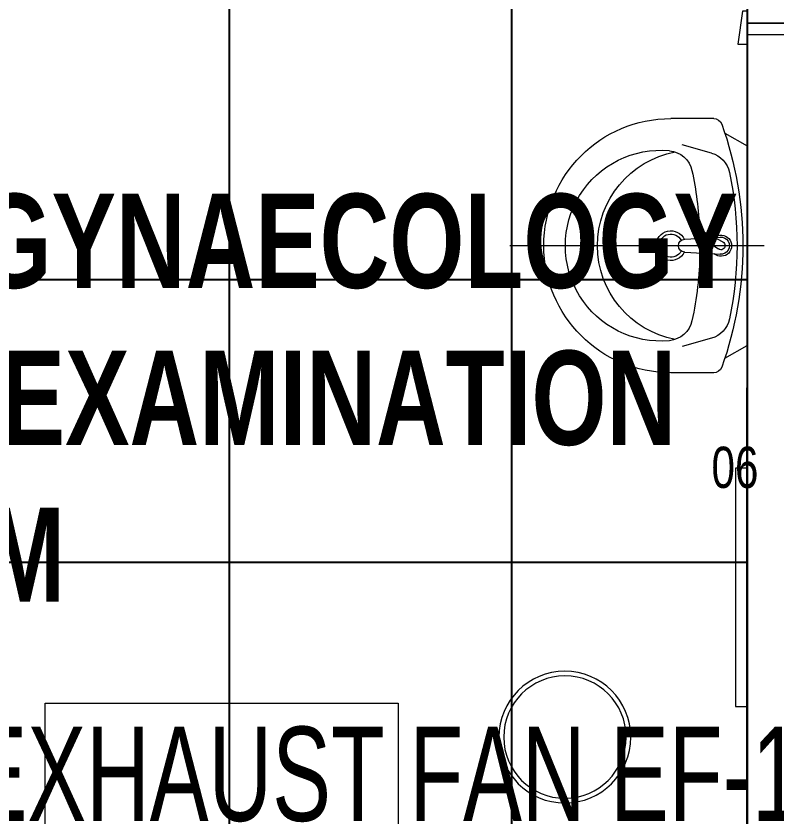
# Model space of a CAD drawing. Extents: x -178977 to 231842, y -29287 to 19916.
# Drawn here: x 22323 to 23939, y -11572 to -9870 of the extents above; entities that cross this region are included whole.
import ezdxf
from ezdxf import colors
from ezdxf.entities.mleader import LeaderData, LeaderLine
from ezdxf.math import Vec2, Vec3

# ---------------------------------------------------------------- set-up
doc = ezdxf.new("R2010")
doc.units = 0
doc.header["$LTSCALE"] = 0.25
doc.linetypes.add('DASHDOT', pattern=[25.4, 12.7, -6.35, 0, -6.35])
for name, color, linetype, lineweight in [('01-First Floor-FUR$0$72_EGR_BASE_TEXT', 252, 'Continuous', 5), ('01-First Floor-FUR$0$72_EGR_EQP_TAG', 142, 'Continuous', 5), ('01-First Floor-FUR$0$LOADING', 253, 'Continuous', 5), ('01-First Floor-FUR$0$SANIT', 250, 'Continuous', 5), ('01-First Floor-FUR$0$Walls', 251, 'Continuous', 5), ('01-First Floor-FUR$0$Wooden Joinery', 251, 'Continuous', 5), ('E-LITE-CIRC', 6, 'Continuous', 25), ('E-LITE-CLNG-CNDT', 6, 'DASHDOT', 35), ('E-POWR-TEXT', 6, 'Continuous', 25)]:
    doc.layers.add(name, color=color, linetype=linetype, lineweight=lineweight)
doc.layers.add('01-First Floor-FUR$0$FALSE CEILING', color=251, linetype='Continuous')
doc.layers.add('01-First Floor-FUR$0$X-WHITE glass', color=255, linetype='Continuous')
doc.styles.add('01-First Floor-FUR$0$X3G_ENTITY_257CFD', font='swisscl.ttf', dxfattribs={"height": 200})
doc.styles.add('01-First Floor-FUR$0$X3G_ENTITY_9EC9', font='swisscl.ttf', dxfattribs={"height": 0.2})
doc.styles.add('DC_Elc_Romans', font='elc_romans.shx', dxfattribs={"width": 0.7})
doc.styles.add('DC_SIMPLEX', font='SIMPLEX.shx', dxfattribs={"width": 0.7})

# ---------------------------------------------------------------- blocks, each defined once
blk = doc.blocks.new('01-First Floor-FUR$0$A$C72370EFE')
at = {"layer": '01-First Floor-FUR$0$Wooden Joinery'}
for p, q in [((-0.01, -0.03), (-0.01, -0.07)), ((0, -0.03), (-0.01, -0.03)), ((0.04, -0.03), (0.05, -0.03)), ((0.05, -0.03), (0.05, -0.07)), ((-0.01, -0.04), (-0.02, -0.04)), ((0.05, -0.04), (0.06, -0.04)), ((-0.01, -0.06), (-0.02, -0.06)), ((0.05, -0.06), (0.06, -0.06)), ((-0.05, -0.07), (-0.05, -0.16)), ((-0.03, -0.07), (-0.03, -0.16)), ((0, -0.07), (-0.01, -0.07)), ((0.04, -0.07), (0.05, -0.07)), ((0.07, -0.07), (0.07, -0.16)), ((0.09, -0.07), (0.09, -0.16)), ((-0.01, -0.17), (-0.02, -0.17)), ((-0.01, -0.17), (-0.01, -0.19)), ((0.05, -0.17), (0.06, -0.17)), ((0.05, -0.17), (0.05, -0.19)), ((-0.01, -0.19), (-0.02, -0.19)), ((0.05, -0.19), (0.06, -0.19))]:
    blk.add_line(p, q, dxfattribs=at)
for centre, radius, start, end in [((-0.02, -0.07), 0.03, 90, 180), ((0.06, -0.07), 0.03, 0, 90), ((-0.02, -0.07), 0.01, 90, 180), ((0.06, -0.07), 0.01, 0, 90), ((-0.02, -0.16), 0.03, 180, 270), ((-0.02, -0.16), 0.01, 180, 270), ((0.06, -0.16), 0.01, 270, 0), ((0.06, -0.16), 0.03, 270, 0)]:
    blk.add_arc(centre, radius, start, end, dxfattribs=at)
blk = doc.blocks.new('01-First Floor-FUR$0$A$C5DAD61B4')
at = {"layer": '01-First Floor-FUR$0$Wooden Joinery'}
for points in [[(80, 959.1), (80, 969.1), (10, 979.1), (10, 959.1)], [(940, 959.1), (940, 969.1), (1010, 979.1), (1010, 959.1)], [(70, 859.1), (70, 849.1), (0, 839.1), (0, 859.1)], [(120, 859.1), (120, 0), (80, 0), (80, 859.1)], [(950, 859.1), (950, 849.1), (1020, 839.1), (1020, 859.1)]]:
    blk.add_lwpolyline(points, close=True, dxfattribs=at)
for points in [[(45, 859.1), (45, 959.1), (20, 959.1), (20, 859.1), (45, 859.1)], [(45, 859.1), (80, 859.1), (80, 899.1), (90, 899.1), (90, 959.1), (45, 959.1), (45, 859.1)], [(975, 859.1), (940, 859.1), (940, 899.1), (930, 899.1), (930, 959.1), (975, 959.1), (975, 859.1)], [(975, 859.1), (975, 959.1), (1000, 959.1), (1000, 859.1), (975, 859.1)]]:
    blk.add_lwpolyline(points, dxfattribs=at)
blk.add_arc((80, 859.1), 860, 272.666, 0, dxfattribs=at)
at = {"layer": '01-First Floor-FUR$0$Wooden Joinery', "xscale": 999.9999999998854, "yscale": 999.9999999998854, "zscale": 999.9999999998854, "rotation": 180}
blk.add_blockref('01-First Floor-FUR$0$A$C72370EFE', (120, 0), dxfattribs=at)
blk = doc.blocks.new('01-First Floor-FUR$0$WM00001-P')
at = {"layer": '01-First Floor-FUR$0$LOADING'}
for radius in [0.14, 0.13]:
    blk.add_circle((0, 0), radius, dxfattribs=at)
blk = doc.blocks.new('01-First Floor-FUR$0$lav-manta 60')
at = {"layer": '01-First Floor-FUR$0$SANIT'}
for p, q in [((0, 0.04), (0, -0.56)), ((-0.2658, -0.0529), (-0.2358, 0)), ((-0.2358, 0), (0.2358, 0)), ((0.2658, -0.0529), (0.2358, 0)), ((-0.015, -0.1473), (-0.0199, -0.064)), ((0.0274, -0.121), (-0.0078, -0.0673)), ((0.0389, -0.1142), (0.0087, -0.0575)), ((0.0191, -0.077), (0.0199, -0.064)), ((-0.3, -0.0789), (-0.3, -0.18)), ((-0.2185, -0.0841), (-0.2383, -0.1537)), ((0.2185, -0.0841), (0.2383, -0.1537)), ((0.3, -0.0789), (0.3, -0.18)), ((0.015, -0.1473), (0.0174, -0.1057))]:
    blk.add_line(p, q, dxfattribs=at)
for centre, radius, start, end in [((0, -0.8557), 0.8457, 70.1771, 109.8229), ((0, -0.8696), 0.8457, 78.1914, 101.8086), ((0, -0.0617), 0.025, 320.7474, 220.368), ((-0.1608, -0.1006), 0.06, 101.8086, 164.0794), ((0, -0.0617), 0.02, 353.2671, 186.682), ((0, -0.0617), 0.00966, 25.4127, 215.9577), ((0.1608, -0.1006), 0.06, 15.9206, 78.1914), ((-0.28, -0.0789), 0.02, 109.8229, 180), ((0.28, -0.0789), 0.02, 0, 70.1771), ((0, -0.9572), 0.8457, 91.1572, 102.0883), ((0, -0.9572), 0.8457, 88.5486, 88.844), ((0, -0.9572), 0.8457, 77.9117, 87.4274), ((-0.1645, -0.189), 0.06, 102.0883, 174.8142), ((0.0332, -0.1176), 0.00666, 210.6852, 30.6852), ((0.1645, -0.189), 0.06, 5.1858, 77.9117), ((0, -0.18), 0.035, 115.3106, 64.6894), ((0, -0.1473), 0.015, 180, 0), ((0, -0.1282), 0.2252, 190.6097, 349.3903), ((0, -0.18), 0.0275, 117.1496, 62.8504), ((0, -0.18), 0.3, 180, 0), ((0, -0.2039), 0.2252, 174.8142, 5.1858)]:
    blk.add_arc(centre, radius, start, end, dxfattribs=at)
blk = doc.blocks.new('01-First Floor-FUR')
at = {"layer": '01-First Floor-FUR$0$FALSE CEILING', "linetype": 'Continuous'}
for p, q in [((22776, -12830), (22776, -8830)), ((23376, -12830), (23376, -8830)), ((20376, -10430), (23876, -10430)), ((20376, -11030), (23876, -11030))]:
    blk.add_line(p, q, dxfattribs=at)
at = {"layer": '01-First Floor-FUR$0$FALSE CEILING'}
blk.add_lwpolyline([(20376, -8830), (23876, -8830), (23876, -10710), (23876, -10710), (23876, -12830), (20376, -12830), (20376, -8830)], dxfattribs=at)
at = {"layer": '01-First Floor-FUR$0$LOADING'}
blk.add_lwpolyline([(23876, -10830.6), (23851, -10830.6), (23851, -11336.6), (23876, -11336.6), (23876, -10830.6)], dxfattribs=at)
at = {"layer": '01-First Floor-FUR$0$LOADING', "elevation": -0.1}
blk.add_lwpolyline([(23134.6, -12830), (22384.6, -12830), (22384.6, -11330), (23134.6, -11330)], close=True, dxfattribs=at)
at = {"layer": '01-First Floor-FUR$0$Walls'}
for p in [(23976, -9910), (23876, -10710)]:
    blk.add_line(p, (23876, -9910), dxfattribs=at)
at = {"layer": '01-First Floor-FUR$0$X-WHITE glass', "color": 253, "lineweight": 30, "ltscale": 6, "true_color": 0x9898cc}
blk.add_line((23876, -10660), (23876, -12830), dxfattribs=at)
at = {"layer": '01-First Floor-FUR$0$LOADING', "extrusion": (-2.25644e-18, -2.24019e-05, -1), "xscale": 1000, "yscale": 1000, "zscale": 1000, "rotation": 270}
blk.add_blockref('01-First Floor-FUR$0$WM00001-P', (-23488.8, -11401.9, 0.4), dxfattribs=at)
at = {"layer": '01-First Floor-FUR$0$SANIT', "xscale": -900.000000000201, "yscale": 900.000000000201, "zscale": 900.000000000201, "rotation": 270}
blk.add_blockref('01-First Floor-FUR$0$lav-manta 60', (23876, -10357.9), dxfattribs=at)
at = {"layer": '01-First Floor-FUR$0$Wooden Joinery', "rotation": 270}
blk.add_blockref('01-First Floor-FUR$0$A$C5DAD61B4', (23016.9, -8910), dxfattribs=at)
at = {"layer": '01-First Floor-FUR$0$72_EGR_BASE_TEXT', "insert": (22108.2, -10247.7, 0), "char_height": 200, "width": 3714.666, "attachment_point": 2, "style": '01-First Floor-FUR$0$X3G_ENTITY_9EC9'}
blk.add_mtext('{\\fSwis721 LtCn BT|b1|i0|c0|p34;OBSTETRICS AND GYNAECOLOGY CONSULTATION / EXAMINATION ROOM}', dxfattribs=at)
at = {"layer": '01-First Floor-FUR$0$72_EGR_EQP_TAG', "insert": (23850.1, -10785.1), "char_height": 87.47, "attachment_point": 2, "style": '01-First Floor-FUR$0$X3G_ENTITY_257CFD'}
blk.add_mtext('06', dxfattribs=at)
blk = doc.blocks.new('ARR0W')
at = {"color": 45}
blk.add_ellipse((0, 0), major_axis=(0.4, 0), ratio=0.4, dxfattribs=at)
at = {"color": 45, "ltscale": 0.5}
blk.add_solid([(-1.4, 0.167), (-0.4, 0), (-1.4, -0.167)], dxfattribs=at)

msp = doc.modelspace()

# ---------------------------------------------------------------- block references
at = {"layer": 'E-LITE-CLNG-CNDT'}
msp.add_blockref('01-First Floor-FUR', (0, 0), dxfattribs=at)

# ---------------------------------------------------------------- leaders
at = {"layer": 'E-LITE-CIRC'}
ml = msp.add_multileader_mtext('Standard', dxfattribs=at)
ml.set_content('{\\Fdc_el_romans|c0;\\W0.8;TO\\Fromans|c0; \\Fsimplex|c0;PP-F1/M12}', color=256, style='DC_SIMPLEX')
ml.set_leader_properties()
ml.set_arrow_properties(name='ARR0W')
ml.build(insert=Vec2(0, 0))
ml.multileader.update_dxf_attribs({"dogleg_length": 200, "arrow_head_size": 140, "scale": 100})
ctx = ml.context
ctx.base_point, ctx.scale, ctx.char_height, ctx.arrow_head_size, ctx.landing_gap_size, ctx.plane_origin, ctx.plane_x_axis, ctx.plane_y_axis = Vec3(22517.3, -11777.7), 100, 200, 140, 140, Vec3(32822.2, -953.5), Vec3(1, -0.000001, 0), Vec3(0.000001, 1, 0)
ctx.text_align_type = 2
notes = []
notes.append((ctx, [(1, (1, 1, 0), (24727, -11777.7), (-1, 0.000001, 0), 108.8, [(0, [(25352.6, -10347)], 0, [])])]))
ctx.mtext.insert, ctx.mtext.text_direction, ctx.mtext.rotation, ctx.mtext.alignment, ctx.mtext.flow_direction = Vec3(24478.2, -11644.3), Vec3(1, -0.000001, 0), 6.283185, 3, 5
at = {"layer": 'E-POWR-TEXT'}
ml = msp.add_multileader_mtext('Standard', dxfattribs=at)
ml.set_content('FOR EXHAUST FAN EF-1', color=256, style='DC_Elc_Romans')
ml.set_leader_properties(color=45)
ml.build(insert=Vec2(0, 0))
ml.multileader.update_dxf_attribs({"dogleg_length": 2, "arrow_head_size": 200, "scale": 100})
ctx = ml.context
ctx.base_point, ctx.scale, ctx.char_height, ctx.arrow_head_size, ctx.landing_gap_size, ctx.plane_origin = Vec3(21183.7, -11480, 0), 100, 200, 200, 200, Vec3(22751.3, -11299.2, 0)
ctx.text_align_type = 2
notes.append((ctx, [(1, (1, 1, 0), (24275.1, -11480, 0), (-1, 0), 84.7, [(0, [(24934.3, -10472, 0)], 0, [])])]))
ctx.mtext.insert, ctx.mtext.alignment, ctx.mtext.flow_direction = Vec3(23990.4, -11380, 0), 3, 5
for ctx, leaders in notes:
    for number, flags, end, landing, length, lines in leaders:
        leader = LeaderData()
        leader.index, (leader.has_last_leader_line, leader.has_dogleg_vector, leader.attachment_direction) = number, flags
        leader.last_leader_point, leader.dogleg_vector, leader.dogleg_length = Vec3(end), Vec3(landing), length
        for number, points, colour, breaks in lines:
            line = LeaderLine()
            line.index, line.vertices, line.color, line.breaks = number, Vec3.list(points), colors.encode_raw_color(colour), breaks
            leader.lines.append(line)
        ctx.leaders.append(leader)

doc.saveas('drawing.dxf')
